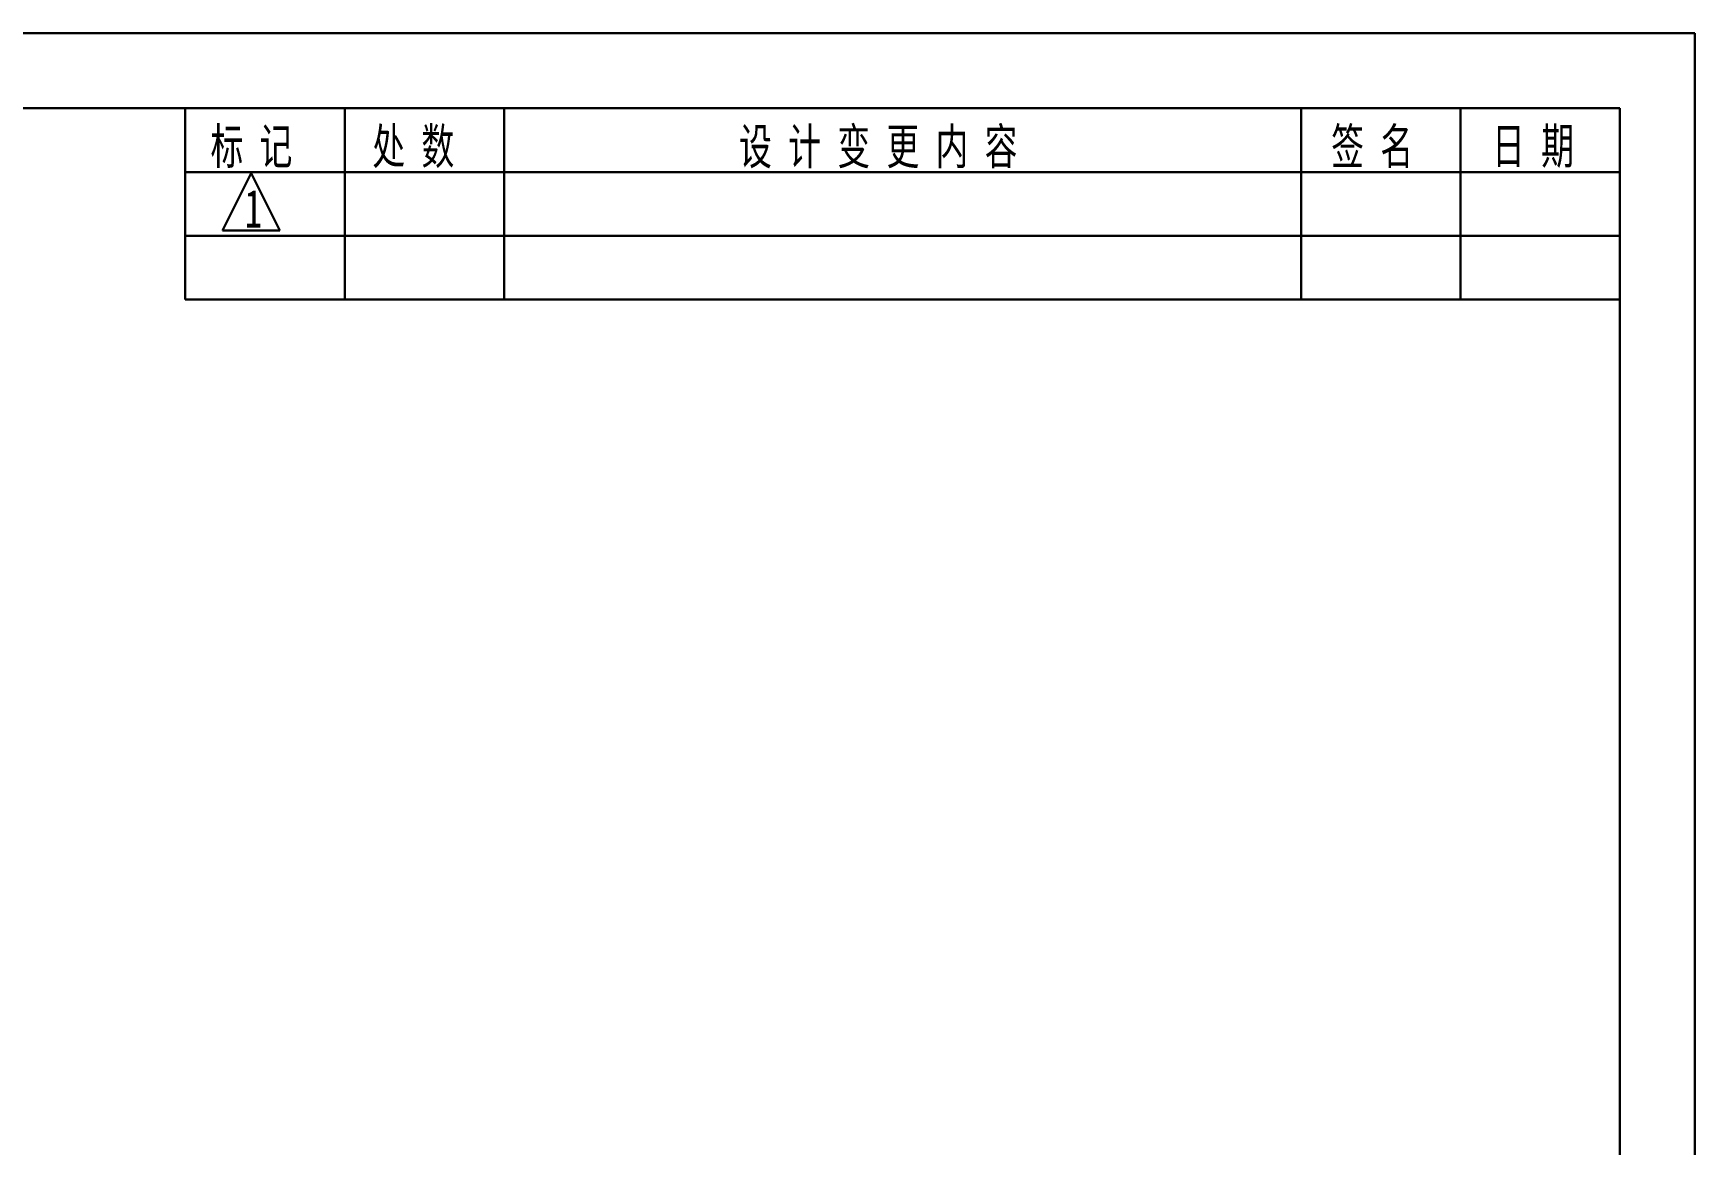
# Model space of a CAD drawing. Header units: millimetres. Extents: x -7602 to -5759, y 1469 to 2216.
# Drawn here: x -7131.5 to -6851.7, y 2012.9 to 2199.9 of the extents above; entities that cross this region are included whole.
import ezdxf
from ezdxf.enums import TextEntityAlignment as Align

# ---------------------------------------------------------------- set-up
doc = ezdxf.new("R2010")
doc.units = ezdxf.units.MM
doc.layers.add('图框', color=181, linetype='Continuous', lineweight=30)
doc.styles.add('hz', font='NSimSun.ttf', dxfattribs={"width": 0.67})

msp = doc.modelspace()

# ---------------------------------------------------------------- linework, layer by layer
at = {"layer": '图框', "color": 7}
for p, q in [((-6851.678, 2199.948), (-7601.727, 2199.948)), ((-6851.678, 1469.273), (-6851.678, 2199.948)), ((-6864.305, 2187.321), (-7589.1, 2187.321)), ((-7105.873, 2155.112), (-7105.873, 2187.321)), ((-6864.305, 1481.9), (-6864.305, 2187.321))]:
    msp.add_line(p, q, dxfattribs=at)
at = {"layer": '图框', "color": 253}
for p, q in [((-7079.032, 2155.112), (-7079.032, 2187.321)), ((-7052.191, 2155.112), (-7052.191, 2187.321)), ((-6917.987, 2155.112), (-6917.987, 2187.321)), ((-6891.146, 2155.112), (-6891.146, 2187.321)), ((-6864.305, 2176.585), (-7105.873, 2176.585)), ((-6864.305, 2165.848), (-7105.873, 2165.848)), ((-6864.305, 2155.112), (-7105.873, 2155.112))]:
    msp.add_line(p, q, dxfattribs=at)
at = {"layer": '图框', "color": 7, "linetype": 'Continuous'}
for p, q in [((-7094.781, 2176.385), (-7099.599, 2166.75)), ((-7089.964, 2166.75), (-7094.781, 2176.385)), ((-7099.599, 2166.75), (-7089.964, 2166.75))]:
    msp.add_line(p, q, dxfattribs=at)

# ---------------------------------------------------------------- texts
at = {"layer": '图框', "color": 7, "style": 'hz', "width": 0.67}
for s, p in [('标 记', (-7094.734, 2181.045)), ('处 数', (-7067.48, 2181.045)), ('设 计 变 更 内 容', (-6989.177, 2181.045)), ('签 名', (-6906.009, 2181.045)), ('日 期', (-6878.915, 2181.045))]:
    msp.add_text(s, height=6.0392, dxfattribs=at).set_placement(p, align=Align.MIDDLE)
at = {"layer": '图框', "color": 7, "linetype": 'Continuous', "style": 'hz', "width": 0.67}
msp.add_text('1', height=6.423, dxfattribs=at).set_placement((-7095.872, 2167.22))

doc.saveas('drawing.dxf')
